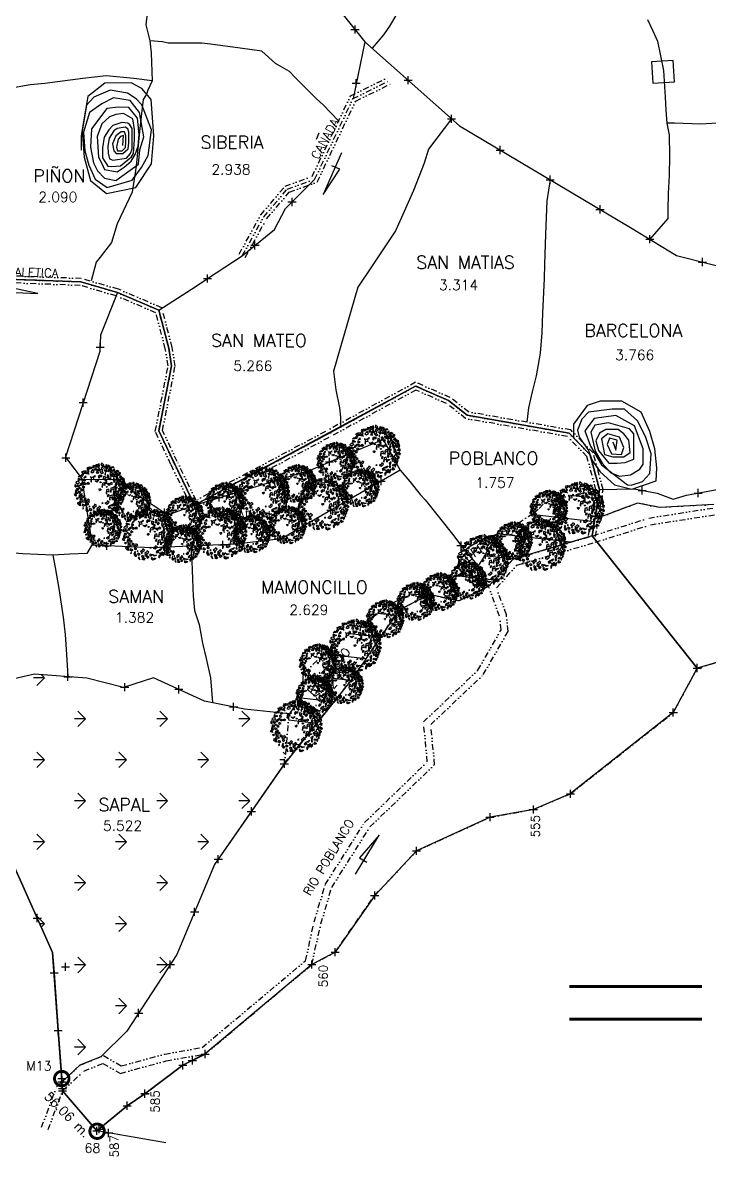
# Model space of a CAD drawing. Extents: x 14987 to 27544, y 5584 to 8136.
# Drawn here: x 23384 to 23975, y 5584 to 6561 of the extents above; entities that cross this region are included whole.
import ezdxf
from ezdxf.enums import TextEntityAlignment as Align

# ---------------------------------------------------------------- set-up
doc = ezdxf.new("R2010")
doc.units = 0
doc.header["$LTSCALE"] = 10
doc.header["$MEASUREMENT"] = 0
doc.header["$PDMODE"] = 2
doc.header["$PDSIZE"] = 3.5
doc.linetypes.add('DASHDOT', pattern=[1, 0.5, -0.25, 0, -0.25])
doc.linetypes.add('DIVIDE', pattern=[1.25, 0.5, -0.25, 0, -0.25, 0, -0.25])
doc.layers.get('0').update_dxf_attribs({"linetype": 'CONTINUOUS'})
for name, color, linetype in [('ARBOL4', 76, 'CONTINUOUS'), ('AREA', 2, 'CONTINUOUS'), ('CANO', 5, 'DIVIDE'), ('CERCO', 2, 'CONTINUOUS'), ('COTA', 7, 'CONTINUOUS'), ('DIV-', 5, 'CONTINUOUS'), ('HOJA', 8, 'CONTINUOUS'), ('MOJON', 2, 'CONTINUOUS'), ('PL', 3, 'CONTINUOUS'), ('PUA', 1, 'CONTINUOUS'), ('R', 1, 'CONTINUOUS'), ('r-100', 6, 'CONTINUOUS'), ('R-100B', 6, 'CONTINUOUS'), ('R60', 2, 'CONTINUOUS'), ('RASTROJO', 2, 'DASHDOT'), ('SAPAL', 1, 'CONTINUOUS')]:
    doc.layers.add(name, color=color, linetype=linetype)
doc.styles.add('ATTR', font='romans.shx', dxfattribs={"width": 0.8, "height": 0.7})
doc.styles.add('SIMPLEX', font='simplex', dxfattribs={"height": 8})

# ---------------------------------------------------------------- blocks, each defined once
blk = doc.blocks.new('*X1')
at = {"color": 0}
for p, q in [((2793.07, 6328.61, 96), (2786.44, 6335.23, 96)), ((2793.07, 6328.61, 96), (2793.07, 6337.98, 96)), ((2793.07, 6328.61, 96), (2799.7, 6335.23, 96)), ((2863.78, 6328.61, 96), (2857.15, 6335.23, 96)), ((2863.78, 6328.61, 96), (2863.78, 6337.98, 96)), ((2863.78, 6328.61, 96), (2870.41, 6335.23, 96)), ((2757.72, 6293.25, 96), (2757.72, 6302.63, 96)), ((2828.43, 6293.25, 96), (2828.43, 6302.63, 96)), ((2899.14, 6293.25, 96), (2899.14, 6302.63, 96)), ((2687.01, 6293.25, 96), (2684.32, 6295.94, 96)), ((2687.01, 6293.25, 96), (2693.63, 6299.88, 96)), ((2687.01, 6293.25, 96), (2687.01, 6297.14, 96)), ((2757.72, 6293.25, 96), (2751.09, 6299.88, 96)), ((2757.72, 6293.25, 96), (2764.35, 6299.88, 96)), ((2828.43, 6293.25, 96), (2821.8, 6299.88, 96)), ((2828.43, 6293.25, 96), (2835.06, 6299.88, 96)), ((2899.14, 6293.25, 96), (2892.51, 6299.88, 96)), ((2899.14, 6293.25, 96), (2901.78, 6295.89, 96)), ((2580.94, 6257.9, 96), (2574.31, 6264.52, 96)), ((2580.94, 6257.9, 96), (2580.94, 6267.27, 96)), ((2580.94, 6257.9, 96), (2587.57, 6264.52, 96)), ((2651.65, 6257.9, 96), (2645.02, 6264.52, 96)), ((2651.65, 6257.9, 96), (2651.65, 6267.27, 96)), ((2651.65, 6257.9, 96), (2658.28, 6264.52, 96)), ((2722.36, 6257.9, 96), (2715.73, 6264.52, 96)), ((2722.36, 6257.9, 96), (2722.36, 6267.27, 96)), ((2722.36, 6257.9, 96), (2728.99, 6264.52, 96)), ((2793.07, 6257.9, 96), (2786.44, 6264.52, 96)), ((2793.07, 6257.9, 96), (2793.07, 6267.27, 96)), ((2793.07, 6257.9, 96), (2799.7, 6264.52, 96)), ((2863.78, 6257.9, 96), (2857.15, 6264.52, 96)), ((2863.78, 6257.9, 96), (2863.78, 6267.27, 96)), ((2863.78, 6257.9, 96), (2870.41, 6264.52, 96)), ((2616.3, 6222.54, 96), (2609.67, 6229.17, 96)), ((2616.3, 6222.54, 96), (2616.3, 6231.91, 96)), ((2616.3, 6222.54, 96), (2622.92, 6229.17, 96)), ((2687.01, 6222.54, 96), (2680.38, 6229.17, 96)), ((2687.01, 6222.54, 96), (2687.01, 6231.91, 96)), ((2687.01, 6222.54, 96), (2693.63, 6229.17, 96)), ((2757.72, 6222.54, 96), (2751.09, 6229.17, 96)), ((2757.72, 6222.54, 96), (2757.72, 6231.91, 96)), ((2757.72, 6222.54, 96), (2764.35, 6229.17, 96)), ((2828.43, 6222.54, 96), (2821.8, 6229.17, 96)), ((2828.43, 6222.54, 96), (2828.43, 6231.91, 96)), ((2828.43, 6222.54, 96), (2835.06, 6229.17, 96)), ((2651.65, 6187.18, 96), (2651.65, 6196.56, 96)), ((2722.36, 6187.18, 96), (2722.36, 6196.56, 96)), ((2793.07, 6187.18, 96), (2793.07, 6196.56, 96)), ((2863.78, 6187.18, 96), (2863.78, 6196.56, 96)), ((2651.65, 6187.18, 96), (2645.02, 6193.81, 96)), ((2651.65, 6187.18, 96), (2658.28, 6193.81, 96)), ((2722.36, 6187.18, 96), (2715.73, 6193.81, 96)), ((2722.36, 6187.18, 96), (2728.99, 6193.81, 96)), ((2793.07, 6187.18, 96), (2786.44, 6193.81, 96)), ((2793.07, 6187.18, 96), (2799.7, 6193.81, 96)), ((2863.78, 6187.18, 96), (2857.15, 6193.81, 96)), ((2863.78, 6187.18, 96), (2870.41, 6193.81, 96)), ((2757.72, 6151.83, 96), (2751.09, 6158.46, 96)), ((2757.72, 6151.83, 96), (2757.72, 6161.2, 96)), ((2757.72, 6151.83, 96), (2764.35, 6158.46, 96)), ((2828.43, 6151.83, 96), (2821.8, 6158.46, 96)), ((2828.43, 6151.83, 96), (2828.43, 6161.2, 96)), ((2828.43, 6151.83, 96), (2835.06, 6158.46, 96)), ((2793.07, 6116.47, 96), (2793.07, 6125.85, 96)), ((2863.78, 6116.47, 96), (2863.78, 6125.85, 96)), ((2793.07, 6116.47, 96), (2786.44, 6123.1, 96)), ((2793.07, 6116.47, 96), (2799.7, 6123.1, 96)), ((2863.78, 6116.47, 96), (2857.15, 6123.1, 96)), ((2863.78, 6116.47, 96), (2870.41, 6123.1, 96)), ((2828.43, 6086.12, 96), (2828.43, 6090.49, 96)), ((2833.03, 6085.72, 96), (2835.06, 6087.75, 96))]:
    blk.add_line(p, q, dxfattribs=at)
blk = doc.blocks.new('DEC1')
for points in [[(-22.482173, 47.292998), (-22.915303, 48.664658), (-25.556323, 50.836408), (-20.701343, 52.081818), (-20.707443, 47.864548)], [(-17.825703, 50.144688), (-15.340965, 55.637398), (-11.893769, 55.475018), (-12.802246, 52.160138), (-14.540878, 53.429518), (-15.347061, 51.420148), (-14.679306, 50.283108)], [(-10.286347, 57.002498), (-6.636353, 53.173978), (-4.977264, 55.300948), (-2.322731, 54.024758), (-2.654549, 58.704078), (-5.640907, 57.002498)], [(-2.654549, 51.047028), (-4.645447, 48.494678), (-3.318176, 45.091538), (-1.990913, 46.793108)], [(2.096443, 60.253408), (0.995445, 56.151728), (3.318161, 54.875548), (7.299967, 55.726328)], [(2.654526, 51.897798), (6.304517, 49.345458), (10.949967, 51.047028), (8.959067, 52.748598), (6.304517, 51.897798)], [(13.272677, 57.002498), (10.949967, 55.726328), (12.609047, 54.024758), (14.268137, 54.875548)], [(16.259037, 52.323198), (16.922667, 53.599378), (16.590857, 57.002498), (20.904477, 54.450148), (17.918117, 51.472418)], [(21.568117, 51.047028), (27.209017, 53.173978), (29.531737, 50.621628), (26.545377, 48.920058), (26.213557, 51.047028), (24.222657, 50.196248), (23.890837, 48.920058)], [(-44.561383, 31.831348), (-39.273253, 31.705098), (-39.604093, 34.382268), (-36.824663, 35.356908), (-40.368063, 38.431048), (-41.276543, 35.116178)], [(-38.104163, 42.886048), (-35.982343, 39.207198), (-33.437553, 39.947208), (-31.223573, 43.364378)], [(-32.518103, 32.329788), (-36.831723, 28.075868), (-31.854473, 28.926648)], [(-31.801213, 37.372358), (-27.415503, 38.148518), (-25.333863, 42.636518), (-27.944843, 42.431948), (-29.220293, 39.953298)], [(-27.902623, 48.490098), (-28.642653, 45.945318), (-26.266303, 45.915268), (-25.694743, 47.690008)], [(-22.563583, 30.628218), (-22.563583, 28.501248), (-21.568133, 29.352038)], [(-17.061733, 46.095918), (-21.688173, 40.867878), (-18.577893, 39.165388), (-13.789101, 40.946228), (-14.889992, 43.454908), (-16.965533, 43.184148)], [(-12.277245, 32.755178), (-14.599968, 30.628218), (-13.604515, 29.777438), (-11.2818, 30.628218)], [(-12.70607, 49.248398), (-13.313744, 45.632738), (-10.937401, 45.602688), (-9.258873, 49.086028)], [(-7.299988, 42.539188), (-9.290886, 39.136068), (-5.640907, 37.859878), (-3.981812, 39.136068)], [(-1.990913, 33.180578), (-4.977264, 30.628218), (-3.318176, 27.225088), (-0.99546, 30.202838)], [(2.322716, 47.218508), (-1.327278, 43.815368), (-0.66365, 40.412228), (3.318161, 37.009098), (6.636337, 38.710668), (2.654526, 40.837618), (5.309077, 44.666158)], [(6.636337, 30.628218), (6.304517, 25.523518), (13.272677, 21.269598), (14.931767, 22.120378), (9.290877, 25.098128), (12.277227, 29.352038)], [(10.949967, 39.136068), (9.622697, 36.158308), (10.618147, 33.605958), (10.949967, 36.158308)], [(19.245397, 47.643888), (12.277227, 47.218508), (13.272677, 43.815368), (17.918117, 41.688418), (18.913577, 44.240768), (17.254487, 45.516938)], [(15.927217, 35.307528), (16.922667, 29.777438), (14.268137, 28.075868), (17.918117, 26.799688), (19.245397, 31.479008)], [(21.568117, 28.075868), (20.240847, 25.098128), (22.231747, 24.247348), (23.890837, 25.948898)], [(24.554477, 46.793108), (21.568117, 44.666158), (23.227197, 42.964588), (26.877177, 44.240768)], [(23.890837, 30.202838), (21.568117, 37.009098), (25.218107, 32.329788)], [(25.549927, 37.859878), (32.186277, 39.561448), (34.177167, 43.389968), (33.181717, 35.307528), (29.199917, 34.882128)], [(31.522627, 48.069288), (29.863537, 46.367708), (28.536287, 43.389968), (32.186277, 45.516938)], [(29.531737, 34.031358), (28.536287, 31.053608), (36.499887, 31.479008), (33.181717, 34.456738)], [(29.863537, 27.650488), (28.536287, 22.971158), (30.527177, 17.441068), (32.186277, 20.418808), (29.863537, 22.120378)], [(35.504437, 27.650488), (36.168077, 22.120378), (39.154437, 21.694998), (40.813507, 23.821948)], [(36.831707, 44.240768), (35.836257, 42.539188), (37.163527, 41.263018), (40.481707, 41.688418)], [(37.495347, 38.285278), (35.836257, 35.732928), (38.158977, 34.031358), (41.477157, 34.031358), (38.158977, 35.307528)], [(40.813507, 40.412228), (40.481707, 39.136068), (42.804427, 37.434478), (45.458957, 37.859878)], [(44.795317, 26.374298), (42.804427, 28.075868), (42.472607, 29.777438), (43.799877, 31.053608), (46.454417, 29.352038)], [(49.772577, 26.799688), (48.445307, 25.098128), (50.436227, 23.396548), (53.754397, 25.523518)], [(-52.427143, -0.850769), (-55.081683, 0.4254), (-56.077133, -5.104706), (-55.081683, -6.380875), (-50.436243, -6.380875), (-51.099873, -5.104706), (-53.754413, -4.253914)], [(-52.427143, 19.568028), (-50.104423, 20.844198), (-46.786243, 17.441068), (-49.108973, 14.888718), (-53.754413, 14.463338), (-54.418043, 17.441068)], [(-48.445333, 5.530108), (-46.786243, 3.828518), (-44.795343, 5.104708)], [(-45.127153, 9.784018), (-44.463523, 14.463338), (-38.490813, 18.717258), (-39.818083, 15.739508)], [(-42.472623, 24.672728), (-44.131713, 23.396548), (-42.804433, 22.971158)], [(-30.195383, 13.187148), (-28.536293, 17.866458), (-25.218123, 16.164898), (-26.213573, 13.187148), (-27.872663, 14.463338)], [(-5.640907, 20.844198), (-7.963623, 18.291858), (-11.2818, 20.418808), (-11.2818, 22.120378), (-7.963623, 20.844198), (-4.313629, 22.971158)], [(-0.66365, 1.276169), (-2.322731, 0.4254), (-1.327278, -0.425384), (0, 0)], [(-0.66365, 18.717258), (0.663628, 19.142638), (1.659081, 17.441068), (-0.66365, 16.590288)], [(18.581767, 15.739508), (16.922667, 13.187148), (19.245397, 11.060198), (21.236297, 11.910978), (19.577217, 13.612548)], [(29.531737, 7.231658), (31.854457, 4.679318), (32.186277, 0), (35.504437, 3.403137), (33.513537, 9.784018)], [(40.481707, 17.015668), (43.799877, 11.910978), (41.477157, 8.507848), (41.145337, 11.910978)], [(46.454417, 20.844198), (44.463497, 22.120378), (42.472607, 21.269598), (42.804427, 19.568028), (45.458957, 19.142638)], [(46.454417, 6.380878), (46.122607, 4.679318), (43.468057, 5.104708), (43.799877, 7.657058)], [(49.440767, 0.4254), (49.772577, -4.679306), (43.799877, -7.231651), (47.449857, -3.828529)], [(48.777127, 16.164898), (48.445307, 12.761768), (50.768037, 11.060198), (52.095307, 13.187148)], [(51.099847, 20.418808), (52.095307, 16.590288), (56.077117, 13.187148), (54.418027, 17.866458)], [(52.095307, 5.955488), (54.086217, 3.403137), (55.745307, 4.679318), (54.418027, 8.082458)], [(-50.768053, -17.015672), (-50.436243, -19.993412), (-52.427143, -19.568022), (-52.758963, -16.590282)], [(-47.449883, -17.015672), (-46.454433, -9.784004), (-41.145353, -6.806266), (-44.131713, -11.06018)], [(-45.458983, -31.478992), (-46.786243, -26.799672), (-44.463523, -23.396552), (-43.468073, -26.374292), (-44.463523, -28.075852)], [(30.195357, -3.828529), (28.536287, -5.53009), (29.863537, -6.806266)], [(47.118057, -15.739494), (45.127137, -17.866462), (46.122607, -22.120372), (48.445307, -19.568022)], [(50.436227, -9.784004), (51.099847, -13.187141), (53.754397, -13.187141), (55.413487, -10.634796), (53.090757, -11.06018)], [(-28.204473, -43.389972), (-32.518103, -44.240752), (-30.195383, -47.218492), (-26.545393, -46.367702)], [(20.572657, -34.456732), (16.922667, -37.859872), (18.249947, -39.986832), (21.236297, -38.285262)], [(22.563567, -50.621622), (25.218107, -49.770842), (22.563567, -48.069272)], [(24.554477, -39.561442), (23.890837, -40.837612), (27.872647, -44.666142), (34.508987, -42.539172), (32.186277, -40.412222), (27.872647, -41.688402)], [(38.158977, -36.583692), (38.822617, -39.136042), (45.127137, -37.434482)], [(48.113497, -26.799672), (45.127137, -28.501252), (45.458957, -32.755162), (47.118057, -30.202822)], [(-11.2818, -55.300932), (-13.936333, -51.472412), (-10.286347, -51.472412), (-7.963623, -52.323192)], [(9.622697, -56.151712), (6.304517, -54.024762), (8.295417, -52.748592), (8.959067, -53.173982), (12.277227, -53.173982), (12.277227, -51.472412), (15.595407, -51.897802), (14.268137, -54.024762)]]:
    blk.add_lwpolyline(points, close=True)
at = {"style": 'ATTR', "width": 0.8, "flags": 9}
blk.add_attdef('ESTCODE', (0, 0), '', height=0.7, dxfattribs=at)
blk = doc.blocks.new('A$C3B855193')
for p, q in [((3.91, 4.03), (4.16, 4.03)), ((4.04, 3.91), (4.04, 4.16))]:
    blk.add_line(p, q)
for points in [[(2.34, 7.24), (2.35, 7.44), (1.97, 7.36), (1.92, 7.26), (2.05, 6.96), (2.11, 7.04), (2.09, 7.23)], [(2.86, 7.16), (2.8, 7.01), (2.93, 6.92)], [(3.22, 7.07), (3.54, 7.15), (3.97, 6.89), (3.75, 6.89)], [(3.64, 7.8), (3.79, 7.69), (3.66, 7.38), (3.44, 7.46), (3.28, 7.74), (3.45, 7.87)], [(4.24, 7.3), (4.11, 7.38), (4.12, 7.28)], [(5, 6.88), (4.61, 7.04), (4.8, 6.74)], [(4.64, 7.63), (4.78, 7.29), (4.94, 7.39), (5.08, 7.24), (5.17, 7.55), (4.94, 7.51)], [(5.52, 7.52), (5.34, 7.29), (5.46, 7.15), (5.74, 7.1)], [(6.16, 7.03), (5.97, 7.01), (6.04, 6.85), (6.17, 6.87)], [(0.93, 5.59), (0.62, 5.73), (0.52, 5.58), (0.71, 5.44)], [(0.58, 5.96), (0.85, 6.17), (1.13, 6.12), (0.96, 5.97), (0.83, 5.99)], [(1.36, 6.69), (1.18, 6.59), (1.15, 6.73), (1.33, 6.83)], [(1.76, 5.49), (1.44, 5.63), (1.35, 5.48), (1.54, 5.34)], [(1.45, 6.48), (1.94, 6.62), (2.27, 6.36), (1.92, 6.43)], [(2.93, 5.95), (2.59, 5.83), (2.51, 5.27), (2.61, 5.19), (2.65, 5.63), (3, 5.56)], [(3.85, 6.21), (4.19, 6.23), (4.17, 5.97), (3.95, 5.96), (3.99, 6.1)], [(5, 4.86), (4.78, 4.93), (4.82, 5.2), (4.93, 5.25), (4.94, 5), (5.18, 4.83)], [(5.16, 6.2), (5.03, 6.14), (5.11, 6.1)], [(5.34, 6.97), (5.51, 6.71), (5.85, 6.7), (5.77, 6.87), (5.58, 6.88)], [(5.58, 5.6), (5.38, 5.69), (5.36, 5.61), (5.47, 5.48)], [(6.3, 6.27), (5.84, 6.42), (5.82, 6.18), (6.06, 5.92), (6.19, 6.06), (6.12, 6.19)], [(6.34, 5.55), (6.07, 5.59), (6.09, 5.32), (6.21, 5.25)], [(6.23, 6.65), (6.3, 6.72), (6.37, 6.94), (6.58, 6.67), (6.31, 6.55)], [(6.62, 6.08), (6.37, 6.02), (6.44, 5.87), (6.7, 5.86)], [(6.54, 6.43), (6.95, 6.42), (7.04, 6.2), (6.8, 6.17), (6.84, 6.31), (6.69, 6.31), (6.63, 6.24)], [(7.01, 5.49), (6.79, 5.55), (6.61, 5.37), (6.76, 5.33)], [(7.18, 6.14), (7.04, 5.8), (7.22, 5.75), (7.21, 5.55), (7.5, 5.7), (7.31, 5.84)], [(7.72, 5.44), (7.43, 5.4), (7.42, 5.21), (7.58, 4.98)], [(0.3, 4.54), (0.13, 4.79), (0, 4.56), (0.15, 4.35)], [(0.67, 4.04), (0.35, 4.18), (0.25, 4.03), (0.44, 3.89)], [(0.77, 4.57), (0.46, 4.71), (0.36, 4.56), (0.55, 4.42)], [(1, 3.6), (0.68, 3.73), (0.58, 3.59), (0.77, 3.45)], [(1.35, 3.97), (1.04, 4.11), (0.94, 3.97), (1.13, 3.83)], [(1.62, 4.4), (1.31, 4.54), (1.21, 4.4), (1.4, 4.26)], [(1.83, 4.93), (1.51, 5.07), (1.41, 4.93), (1.6, 4.78)], [(3.89, 4), (3.8, 4.09), (3.77, 4), (3.83, 3.93)], [(4.65, 5.08), (4.31, 4.96), (4.23, 4.4), (4.33, 4.32), (4.37, 4.76), (4.72, 4.68)], [(5.01, 4.48), (5.07, 4.41), (4.99, 4.3), (4.87, 4.42)], [(5.3, 4.07), (4.97, 3.95), (4.89, 3.39), (4.99, 3.31), (5.02, 3.75), (5.38, 3.67)], [(5.89, 4.96), (5.65, 5.08), (5.47, 4.88), (5.73, 4.82)], [(5.96, 4.34), (5.63, 4.22), (5.55, 3.66), (5.65, 3.58), (5.68, 4.02), (6.04, 3.95)], [(6.51, 3.88), (6.19, 3.66), (6.01, 3.79), (6.03, 3.52), (6.36, 3.56)], [(6.62, 4.3), (6.4, 4.3), (6.26, 4.17), (6.43, 4.22)], [(6.9, 5.07), (6.58, 5.21), (6.39, 5.07), (6.28, 4.73), (6.48, 4.56), (6.5, 4.87), (6.82, 4.81)], [(6.41, 3.23), (6.78, 3.56), (6.58, 3.2)], [(7.39, 4), (7.17, 4.44), (6.98, 4.28), (6.98, 3.92), (7.17, 3.93), (7.2, 4.07)], [(7.21, 5.18), (7.15, 4.87), (7.38, 4.62), (7.43, 4.8), (7.31, 4.94)], [(7.48, 3.64), (7.26, 3.77), (7.2, 3.62), (7.38, 3.42)], [(7.61, 4.32), (7.71, 4.31), (7.91, 4.43), (7.87, 4.08), (7.6, 4.19)], [(7.67, 3.95), (7.96, 3.65), (7.86, 3.43), (7.67, 3.57), (7.8, 3.65), (7.69, 3.76), (7.6, 3.74)], [(7.82, 4.64), (7.68, 4.75), (7.62, 4.6), (7.72, 4.52)], [(0, 3.13), (0.17, 3.41), (0.27, 3.17), (0.28, 3)], [(0.52, 1.78), (0.56, 2.05), (0.7, 1.96), (0.69, 1.9), (0.78, 1.69), (0.89, 1.74), (0.95, 1.51), (0.78, 1.54)], [(1.23, 2.53), (0.91, 2.67), (0.81, 2.53), (1, 2.39)], [(1.48, 2.94), (1.16, 3.08), (1.06, 2.93), (1.25, 2.79)], [(1.38, 2.19), (1.23, 2.25), (1.18, 2.13)], [(1.85, 2.48), (1.53, 2.62), (1.43, 2.48), (1.62, 2.34)], [(2.07, 2.54), (1.97, 2.32), (1.68, 2.17), (1.99, 2.05), (2.34, 2.35)], [(2.21, 1.79), (1.9, 1.93), (1.8, 1.79), (1.99, 1.64)], [(4.41, 1.9), (4.26, 1.96), (4.21, 1.84)], [(5.1, 2.24), (5, 2.03), (4.71, 1.88), (5.02, 1.76), (5.37, 2.06)], [(5.34, 3.17), (5.13, 3.21), (5.06, 3), (5.17, 2.9), (5.23, 3.05)], [(5.8, 3.14), (5.47, 3.03), (5.39, 2.47), (5.49, 2.38), (5.52, 2.82), (5.88, 2.75)], [(6.02, 1.81), (5.79, 1.46), (5.51, 1.52), (5.71, 1.63)], [(6.41, 2.78), (6.07, 2.74), (5.78, 2.46), (6.01, 2.44), (6.06, 2.63)], [(6.21, 3.32), (5.98, 3.32), (5.98, 3.17), (6.14, 3.11)], [(6.56, 2.42), (6.23, 2.23), (6.28, 2.03), (6.46, 1.98)], [(6.43, 1.54), (6.46, 1.7), (6.35, 1.8), (6.25, 1.74), (6.29, 1.56)], [(6.81, 2.98), (6.59, 2.96), (6.83, 2.46), (6.93, 2.76)], [(6.74, 1.8), (6.79, 1.97), (6.89, 2.04), (7.01, 1.99), (6.97, 1.77)], [(6.94, 3.33), (7.23, 2.96), (7.53, 2.94), (6.99, 2.78), (6.85, 3.02)], [(7.29, 2.59), (7.09, 2.62), (7.04, 2.43), (7.13, 2.22), (7.12, 2.46)], [(7.75, 3.23), (7.6, 3.29), (7.37, 3.3), (7.61, 3.12)], [(7.52, 2.43), (7.43, 2.42), (7.38, 2.22), (7.48, 2.07)], [(7.65, 2.79), (7.52, 2.81), (7.47, 2.69), (7.59, 2.49)], [(1.58, 1.6), (1.26, 1.74), (1.17, 1.6), (1.36, 1.45)], [(1.23, 1.11), (1.35, 0.96), (1.39, 1.18)], [(1.98, 1.28), (1.88, 1.29), (1.75, 0.93), (2.07, 0.57), (2.14, 0.77), (1.94, 1.01)], [(2.43, 1.39), (2.28, 1.44), (2.23, 1.32)], [(2.71, 0.92), (2.39, 1.06), (2.29, 0.91), (2.48, 0.77)], [(2.55, 0.5), (2.4, 0.38), (2.68, 0.03)], [(3.12, 1.73), (3.02, 1.51), (2.73, 1.36), (3.04, 1.24), (3.39, 1.55)], [(3.1, 1.09), (2.95, 1.15), (2.9, 1.03)], [(3.33, 0.59), (3.01, 0.73), (2.91, 0.58), (3.1, 0.44)], [(3.44, 0.13), (3.25, 0.27), (2.99, 0.14), (3.2, 0.1)], [(3.79, 1.44), (3.69, 1.22), (3.4, 1.07), (3.71, 0.95), (4.06, 1.26)], [(3.84, 0.76), (3.53, 0.9), (3.43, 0.76), (3.62, 0.62)], [(4.12, 0.5), (3.93, 0.56), (3.68, 0.39), (3.91, 0.31)], [(4.55, 0.82), (4.24, 0.95), (4.14, 0.81), (4.33, 0.67)], [(4.59, 0.45), (4.39, 0.31), (4.46, 0.14), (4.67, 0.11), (4.58, 0.24)], [(5.21, 0.79), (4.89, 0.63), (4.57, 0.94), (4.88, 0.8)], [(5.51, 1.14), (5.39, 1.12), (5.34, 1.3), (5.52, 1.35)], [(5.63, 0.77), (5.53, 0.58), (5.65, 0.5), (5.83, 0.68)], [(6.19, 1.26), (5.97, 1.19), (5.92, 1), (6.1, 0.97)], [(6.53, 1.23), (6.31, 1.06), (6.2, 0.72), (6.46, 0.95)], [(6.9, 1.49), (6.75, 1.53), (6.7, 1.35), (6.93, 1.2)]]:
    blk.add_lwpolyline(points, close=True)
at = {"xscale": 0.06928556762807148, "yscale": 0.06928556762807148, "zscale": 0.06928556762807148}
blk.add_blockref('DEC1', (4.02, 3.89), dxfattribs=at)

msp = doc.modelspace()

# ---------------------------------------------------------------- linework, layer by layer
at = {"layer": 'AREA'}
for p in [(23964.858, 6004.627), (23944.173, 5966.287), (23855.556, 5896.278), (23823.61, 5882.783), (23786.278, 5876.028), (23722.979, 5847.013), (23686.915, 5808.625), (23652.821, 5759.693), (23420.561, 5747.068), (23632.696, 5749.086), (23540.81, 5671.931), (23521.609, 5662.238), (23417.354, 5650.777), (23417.529, 5647.853), (23417.529, 5647.853), (23417.529, 5647.853), (23418.082, 5640.162), (23488.898, 5637.742), (23473.683, 5627.456), (23447.649, 5605.678)]:
    msp.add_point(p, dxfattribs=at)
at = {"layer": 'CANO'}
for points in [[(23570.195, 6361.425), (23588.839, 6395.234), (23609.803, 6419.861), (23633.029, 6428.179), (23666.027, 6497.599), (23698.713, 6513.776)], [(23572.822, 6359.977), (23591.32, 6393.52), (23611.568, 6417.306), (23635.207, 6425.773), (23668.29, 6495.372), (23700.043, 6511.087)], [(23575.449, 6358.528), (23593.8, 6391.806), (23613.334, 6414.752), (23637.384, 6423.366), (23670.553, 6493.144), (23701.374, 6508.398)], [(23874.197, 6118.433), (23880.595, 6158.356), (23872.418, 6188.459), (23854.375, 6207.066), (23766.5, 6222.461), (23750.444, 6235.273), (23722.209, 6247.539), (23645.903, 6205.894), (23531.789, 6145.089), (23514.028, 6181.419), (23501.013, 6208.979), (23512.005, 6264.907), (23509.512, 6280.25), (23500.965, 6312.995), (23465.289, 6328.243), (23433.732, 6337.384), (23322.802, 6341.458)]]:
    msp.add_lwpolyline(points, dxfattribs=at)
at = {"layer": 'CANO', "color": 152, "true_color": 0x2a7dc6}
for points in [[(23877.159, 6117.958), (23883.659, 6158.519), (23875.11, 6189.992), (23855.851, 6209.853), (23767.772, 6225.283), (23752.004, 6237.866), (23722.059, 6250.875), (23644.479, 6208.534), (23533.119, 6149.197), (23516.732, 6182.718), (23504.146, 6209.368), (23515.052, 6264.856), (23512.45, 6280.87), (23503.496, 6315.175), (23466.299, 6331.073), (23434.211, 6340.368), (23322.209, 6344.481)], [(23871.235, 6118.908), (23877.53, 6158.193), (23869.725, 6186.926), (23852.898, 6204.279), (23765.227, 6219.638), (23748.883, 6232.68), (23722.358, 6244.203), (23647.327, 6203.253), (23530.458, 6140.98), (23511.324, 6180.119), (23497.879, 6208.589), (23508.957, 6264.957), (23506.573, 6279.629), (23498.433, 6310.814), (23464.278, 6325.412), (23433.252, 6334.399), (23323.394, 6338.434)], [(23399.972, 5608.876), (23412.965, 5643.572), (23432.98, 5662.343), (23453.265, 5670.566), (23468.66, 5661.722), (23506.008, 5671.958), (23538.195, 5677.554), (23627.293, 5752.368), (23634.752, 5785.776), (23644.386, 5818.11), (23678.203, 5871.523), (23732.265, 5923.67), (23728.932, 5958.178), (23775.739, 6002.648), (23795.746, 6037.509), (23794.502, 6049.205), (23785.008, 6075.018), (23806.189, 6098.438), (23875.021, 6118.675), (23923.135, 6133.903), (23979.021, 6142.643)], [(23405.579, 5606.776), (23418.082, 5640.162), (23436.263, 5657.213), (23452.812, 5663.921), (23467.839, 5655.288), (23507.316, 5666.108), (23540.81, 5671.931), (23632.696, 5749.086), (23640.551, 5784.267), (23649.889, 5815.607), (23682.878, 5867.713), (23738.503, 5921.367), (23735.173, 5955.848), (23780.498, 5998.909), (23801.906, 6036.212), (23800.378, 6050.576), (23791.878, 6073.687), (23809.498, 6093.17), (23876.769, 6112.948), (23924.509, 6128.057), (23979.802, 6136.705)]]:
    msp.add_lwpolyline(points, dxfattribs=at)
at = {"layer": 'CERCO'}
for p, q in [((23708.752, 6175.135), (23717.069, 6165.332)), ((23726.187, 6154.268), (23730.483, 6149.591))]:
    msp.add_line(p, q, dxfattribs=at)
for points in [[(23543.458, 7069.395), (23408.273, 6881.505), (23424.62, 6861.366), (23490.462, 6779.43), (23544.759, 6709.418), (23599.882, 6642.502), (23678.373, 6544.415), (23668.29, 6495.372)], [(23678.373, 6544.415), (23759.881, 6471.951), (23907.39, 6384.224), (23946.916, 6360.151), (24065.341, 6330.231), (24082.727, 6338.793), (24165.321, 6387.671)], [(23500.965, 6312.995), (23529.209, 6331.094), (23550.257, 6345.313), (23572.822, 6359.977), (23600.536, 6382.647), (23610.111, 6400.671), (23635.207, 6425.773)], [(23613.026, 5965.172), (23574.698, 5969.236), (23540.313, 5976.187), (23496.309, 5996.245), (23470.495, 5987.807), (23438.942, 5995.861), (23393.787, 5999.292), (23359.661, 5991.595), (23314.754, 5971.79), (23257.187, 6148.341), (23227.915, 6248.391), (23227.74, 6251.315), (23214.161, 6245.198), (23200.92, 6242.412), (23182.249, 6244.2), (23167.241, 6270.857), (23162.077, 6313.869), (23122.699, 6368.156), (23054.727, 6406.398), (23047.599, 6410.845), (23029.193, 6417.323)], [(23465.289, 6328.243), (23450.778, 6291.456), (23450.281, 6277.497), (23420.503, 6186.475), (23434.946, 6167.36)], [(23880.595, 6158.356), (23910.342, 6158.952), (23930.283, 6155.414), (23944.157, 6150.18), (23955.551, 6153.558), (24017.198, 6165.08), (24066.885, 6158.589), (24119.379, 6164.087), (24127.505, 6174.87), (24150.292, 6162.09), (24156.4, 6153.854), (24156.356, 6167.63), (24160.96, 6182.162), (24194.503, 6203.806), (24220.068, 6207.259)], [(23717.069, 6165.332), (23726.187, 6154.268)], [(23730.483, 6149.591), (23753.999, 6120.071), (23764.508, 6105.933), (23771.979, 6097.41), (23775.977, 6092.522), (23778.879, 6096.673), (23784.492, 6106.248), (23790.354, 6114.493), (23789.655, 6117.298), (23789.311, 6118.902), (23786.576, 6118.664), (23782.836, 6117.346), (23769.147, 6109.25), (23764.508, 6105.933)], [(23314.754, 5971.79), (23409.496, 5759.564), (23418.082, 5640.162), (23447.649, 5605.678), (23473.683, 5627.456), (23488.898, 5637.742), (23521.609, 5662.238), (23540.81, 5671.931)], [(23609.327, 5922.47), (23548.944, 5835.218), (23516.355, 5757.664), (23473.476, 5691.711), (23451.056, 5669.67)], [(23506.974, 5595.33), (23447.649, 5605.678)]]:
    msp.add_lwpolyline(points, dxfattribs=at)
msp.add_lwpolyline([(23694.142, 6201.675), (23708.752, 6175.135), (23606.708, 6116.018), (23567.221, 6111.392), (23495.049, 6108.06), (23443.74, 6110.591), (23434.946, 6167.36), (23465.618, 6167.177), (23482.572, 6153.933), (23508.604, 6136.748), (23531.789, 6145.089), (23632.293, 6175.543), (23664.2, 6189.297)], close=True, dxfattribs=at)
at = {"layer": 'COTA'}
msp.add_circle((23417.529, 5647.853), 1, dxfattribs=at)
at = {"layer": 'DIV-'}
for points in [[(23710.697, 6576.018), (23699.633, 6557.78), (23694.532, 6550.195), (23684.798, 6538.702)], [(23490.811, 6568.893), (23489.869, 6558.779), (23493.166, 6545.137), (23494.343, 6534.788), (23495.285, 6510.769), (23491.396, 6502.723), (23490.327, 6499.294), (23487.507, 6494.677), (23486.036, 6482.561), (23484.331, 6466.912), (23481.377, 6437.236), (23477.949, 6414.637), (23465.082, 6387.284), (23460.303, 6371.313), (23450.377, 6358.646), (23447.068, 6354.424), (23442.657, 6338.269)], [(23922.006, 6563.657), (23926.3, 6554.275), (23930.595, 6544.894), (23933.124, 6532.264), (23935.653, 6519.634), (23937.098, 6496.539), (23937.821, 6485.353), (23938.544, 6474.166), (23940.62, 6464.038), (23940.948, 6445.699), (23940.62, 6428.948), (23939.633, 6413.51), (23939.304, 6399.387), (23939.304, 6392.161), (23923.884, 6374.178)], [(23655.785, 6476.052), (23642.459, 6489.915), (23636.803, 6495.25), (23625.994, 6506.102), (23617.949, 6514.237), (23613.55, 6518.787), (23607.58, 6522.239), (23601.61, 6525.691), (23589.669, 6536.361), (23571.13, 6538.872), (23545.363, 6542.324), (23538.136, 6543.265), (23508.913, 6543.265), (23504.024, 6544.201), (23493.166, 6545.137)], [(24113.604, 6528.233), (24103.406, 6523.626), (24081.274, 6512.11), (24069.339, 6505.2), (24041.879, 6492.931), (24012.252, 6478.496), (23986.495, 6474.371), (23967.81, 6473.444), (23945.047, 6474.166), (23938.544, 6474.166)], [(23495.285, 6510.769), (23479.506, 6512.679), (23455.485, 6515.031), (23435.467, 6512.679), (23402.731, 6508.445), (23390.25, 6507.269), (23370.938, 6503.859), (23347.272, 6496.723), (23347.816, 6491.831), (23351.037, 6466.717), (23353.343, 6450.238), (23354.639, 6440.656), (23353.948, 6430.297), (23353.256, 6410.787), (23353.256, 6392.485), (23353.256, 6383.335), (23350.836, 6368.487), (23349.107, 6355.02), (23348.685, 6343.509)], [(23469.853, 6454.79), (23470.656, 6463.611), (23467.846, 6462.809), (23465.838, 6460.403), (23464.634, 6453.587), (23465.437, 6450.38), (23467.444, 6450.38), (23469.451, 6450.38), (23472.262, 6453.186), (23472.663, 6457.998), (23472.663, 6463.21), (23471.459, 6466.818), (23468.649, 6466.818), (23463.831, 6463.21), (23461.021, 6456.394), (23462.225, 6450.38), (23464.233, 6447.974), (23465.838, 6447.974), (23469.853, 6447.974), (23474.67, 6451.983), (23475.072, 6457.196), (23475.072, 6463.611), (23475.072, 6466.417), (23474.269, 6469.224), (23471.86, 6470.828), (23465.036, 6469.625), (23462.225, 6467.62), (23458.211, 6461.205), (23457.007, 6453.988), (23457.408, 6448.375), (23458.612, 6443.564), (23461.423, 6442.361), (23473.065, 6443.965), (23476.678, 6447.974), (23477.882, 6451.983), (23477.882, 6460.002), (23477.882, 6469.625), (23475.875, 6472.832), (23474.269, 6474.035), (23469.05, 6474.837), (23461.423, 6472.03), (23457.809, 6468.422), (23453.795, 6462.007), (23452.591, 6452.785), (23452.591, 6444.366), (23457.007, 6437.149), (23460.62, 6436.748), (23467.846, 6437.55), (23477.48, 6445.168), (23479.086, 6447.974), (23479.889, 6460.002), (23479.889, 6468.823), (23478.685, 6478.044), (23470.656, 6482.455), (23463.831, 6481.653), (23458.612, 6479.648), (23451.788, 6473.634), (23447.773, 6462.809), (23448.978, 6444.767), (23451.788, 6439.554), (23454.196, 6434.342), (23465.036, 6432.338), (23471.057, 6436.347), (23477.079, 6441.559), (23480.692, 6447.172), (23483.101, 6454.389), (23483.904, 6464.413), (23482.699, 6478.445), (23475.072, 6487.667), (23466.24, 6488.068), (23456.204, 6486.865), (23442.956, 6469.224), (23442.153, 6453.587), (23444.562, 6439.955), (23448.175, 6433.139), (23454.196, 6426.724), (23463.831, 6424.72), (23483.502, 6438.753), (23484.707, 6451.182), (23487.918, 6462.408), (23484.305, 6483.257), (23476.276, 6493.681), (23461.824, 6496.087), (23451.788, 6490.874), (23441.35, 6483.257), (23436.131, 6466.417), (23437.336, 6450.38), (23440.547, 6437.951), (23446.167, 6425.923), (23456.605, 6418.706), (23477.882, 6425.121), (23485.911, 6435.946), (23491.933, 6446.37), (23494.743, 6468.422), (23486.312, 6490.073), (23481.495, 6495.285), (23473.867, 6500.096), (23459.014, 6502.502), (23444.963, 6496.488), (23438.54, 6489.672), (23434.927, 6467.62), (23436.533, 6444.767), (23442.153, 6424.72), (23455.802, 6413.493), (23481.094, 6418.706), (23494.743, 6439.153), (23496.75, 6463.21), (23494.341, 6494.483), (23486.312, 6504.105), (23477.079, 6508.917), (23454.598, 6508.516), (23439.744, 6497.289), (23434.124, 6463.611), (23434.124, 6457.998), (23434.124, 6450.781)], [(23753.108, 6477.972), (23733.331, 6451.66), (23729.523, 6439.777), (23720.481, 6416.248), (23710.011, 6392.958), (23704.775, 6381.312), (23695.703, 6367.721), (23684.058, 6350.275), (23672.412, 6332.83), (23651.472, 6260.581), (23653.375, 6244.421), (23656.583, 6228.98), (23657.535, 6220.9), (23657.535, 6213.54)], [(23838.04, 6425.467), (23836.585, 6416.313), (23835.13, 6407.159), (23834.669, 6392.906), (23834.209, 6378.653), (23833.292, 6352.411), (23832.835, 6340.42), (23831.447, 6310.609), (23830.987, 6293.598), (23829.498, 6276.057), (23825.923, 6256.358), (23822.7, 6242.565), (23819.478, 6228.772), (23818.074, 6216.471)], [(23891.932, 6199.414), (23894.601, 6192.483), (23895.669, 6201.014), (23889.262, 6202.613), (23887.127, 6197.281), (23890.864, 6189.284), (23899.406, 6188.75), (23901.541, 6194.615), (23897.804, 6203.679), (23887.661, 6206.345), (23882.322, 6202.08), (23884.992, 6188.75), (23891.932, 6186.618), (23901.541, 6186.618), (23906.88, 6190.35), (23905.812, 6201.014), (23901.541, 6206.345), (23896.737, 6210.078), (23886.059, 6210.078), (23880.721, 6206.879), (23877.517, 6200.48), (23879.653, 6191.949), (23888.729, 6181.286), (23895.669, 6181.286), (23902.609, 6181.819), (23910.083, 6184.485), (23910.083, 6206.345), (23906.346, 6210.611), (23888.195, 6215.943), (23876.45, 6213.81), (23873.247, 6207.945), (23875.382, 6197.814), (23876.984, 6191.416), (23882.856, 6181.286), (23890.33, 6172.755), (23897.804, 6170.089), (23907.414, 6171.155), (23915.422, 6175.954), (23918.091, 6180.219), (23918.091, 6193.549), (23910.617, 6213.277), (23894.601, 6222.341), (23875.916, 6219.675), (23867.908, 6209.011), (23872.713, 6195.682), (23882.322, 6179.686), (23904.744, 6162.624), (23907.948, 6162.091), (23917.557, 6165.29), (23923.964, 6172.222), (23925.031, 6189.284), (23920.227, 6204.213), (23913.286, 6217.542), (23902.075, 6227.673), (23891.398, 6227.673), (23871.111, 6225.007), (23865.239, 6219.142), (23861.502, 6209.545), (23863.103, 6203.679), (23871.111, 6191.949), (23874.314, 6183.419), (23881.254, 6173.821), (23893.533, 6162.624), (23908.482, 6158.892), (23929.302, 6165.823), (23929.836, 6177.02), (23928.235, 6193.549), (23923.964, 6208.478), (23916.49, 6225.007), (23899.94, 6234.604), (23881.254, 6234.604), (23870.043, 6230.872), (23858.298, 6214.876), (23858.298, 6203.679)], [(23443.805, 6111.643), (23438.969, 6103.455), (23424.353, 6102.618), (23409.738, 6101.782), (23383.81, 6103.145), (23369.253, 6104.053), (23351.513, 6105.416), (23335.592, 6102.69), (23319.671, 6099.964), (23298.792, 6099.192), (23273.909, 6097.055)], [(23528.73, 6109.615), (23528.73, 6103.335), (23529.31, 6097.055), (23529.713, 6088.335), (23529.943, 6081.787), (23530.196, 6073.173), (23530.595, 6066.762), (23531.597, 6054.087), (23535.605, 6042.078), (23537.163, 6034.072), (23538.722, 6026.067), (23541.839, 6012.724), (23545.402, 5996.268), (23546.324, 5985.527), (23547.246, 5974.785)], [(23409.738, 6101.782), (23411.557, 6091.333), (23414.742, 6073.161), (23417.138, 6057.965), (23418.442, 6048.526), (23420.2, 6033.636), (23421.237, 6020.473), (23422.134, 6007.188), (23422.704, 5997.095)]]:
    msp.add_lwpolyline(points, dxfattribs=at)
msp.add_lwpolyline([(23926.58, 6508.517), (23945.139, 6509.678), (23943.979, 6528.214), (23925.42, 6527.052)], close=True, dxfattribs=at)
at = {"layer": 'HOJA'}
for points in [[(23322.802, 6341.458), (23433.732, 6337.384), (23465.289, 6328.243), (23500.965, 6312.995), (23509.512, 6280.25), (23512.005, 6264.907), (23501.013, 6208.979), (23531.789, 6145.089), (23653.199, 6209.875), (23722.209, 6247.539), (23750.444, 6235.273), (23766.5, 6222.461), (23854.375, 6207.066), (23872.418, 6188.459), (23880.595, 6158.356), (23874.197, 6118.433), (23964.858, 6004.627), (23944.173, 5966.287), (23855.429, 5896.224), (23823.61, 5882.783), (23786.278, 5876.028), (23722.979, 5847.013), (23686.915, 5808.625), (23652.821, 5759.693), (23632.696, 5749.086), (23540.988, 5672.021), (23521.609, 5662.238), (23488.898, 5637.742), (23473.683, 5627.456), (23447.649, 5605.678), (23418.082, 5640.162), (23417.529, 5647.853), (23417.123, 5653.497), (23414.343, 5692.151), (23409.496, 5759.564), (23314.754, 5971.79)], [(23322.802, 6341.458), (23433.732, 6337.384), (23465.289, 6328.243), (23500.965, 6312.995), (23509.512, 6280.25), (23512.005, 6264.907), (23501.013, 6208.979), (23531.789, 6145.089), (23653.199, 6209.875), (23722.209, 6247.539), (23750.444, 6235.273), (23766.5, 6222.461), (23854.375, 6207.066), (23872.418, 6188.459), (23880.595, 6158.356), (23874.197, 6118.433), (23806.353, 6098.487), (23785.008, 6075.018), (23759.464, 6062.55), (23733.858, 6068.123), (23707.659, 6054.437), (23667.902, 5995.452), (23609.135, 5922.192), (23548.944, 5835.218), (23516.355, 5757.664), (23473.476, 5691.711), (23451.056, 5669.67), (23432.98, 5662.343), (23429.321, 5658.912), (23426.828, 5656.573), (23419.25, 5649.467), (23417.529, 5647.853), (23417.123, 5653.497), (23414.343, 5692.151), (23409.496, 5759.564), (23314.754, 5971.79)], [(24006.289, 6016.598), (23964.858, 6004.627), (23874.197, 6118.433), (23880.595, 6158.356), (23872.418, 6188.459), (23854.375, 6207.066), (23766.5, 6222.461), (23750.444, 6235.273), (23722.209, 6247.539), (23531.789, 6145.089), (23501.013, 6208.979), (23512.005, 6264.907), (23509.512, 6280.25), (23500.965, 6312.995), (23465.289, 6328.243), (23433.732, 6337.384), (23322.802, 6341.458)], [(23979.053, 6145.476), (23932.157, 6142.983), (23913.317, 6146.831), (23876.508, 6132.855), (23880.595, 6158.356), (23872.418, 6188.459), (23854.375, 6207.066), (23766.5, 6222.461), (23750.444, 6235.273), (23722.209, 6247.539), (23531.789, 6145.089), (23501.013, 6208.979), (23512.005, 6264.907), (23509.512, 6280.25), (23500.965, 6312.995), (23465.289, 6328.243), (23433.732, 6337.384), (23322.802, 6341.458)]]:
    msp.add_lwpolyline(points, dxfattribs=at)
at = {"layer": 'MOJON', "color": 84, "true_color": 0x32a00e, "const_width": 2.5}
msp.add_lwpolyline([(23854.578, 5730.079), (23968.995, 5730.079)], dxfattribs=at)
at = {"layer": 'MOJON', "color": 12, "true_color": 0xd10000, "const_width": 2.5}
msp.add_lwpolyline([(23854.578, 5701.926), (23968.995, 5701.926)], dxfattribs=at)
at = {"layer": 'MOJON', "const_width": 2.5}
for points in [[(23417.354, 5644.527, 1), (23417.354, 5657.027, 1)], [(23447.811, 5599.174, 1), (23447.811, 5611.674, 1)]]:
    msp.add_lwpolyline(points, format="xyb", close=True, dxfattribs=at)
at = {"layer": 'PL'}
msp.add_lwpolyline([(23375.901, 5834.819), (23396.283, 5789.162), (23409.496, 5759.564), (23410.758, 5742.022), (23414.343, 5692.151), (23417.354, 5650.777)], dxfattribs=at)
at = {"layer": 'PUA'}
for p in [(23669.974, 6554.91), (23671.01, 6508.605), (23715.74, 6511.193), (23753.108, 6477.972), (23795.066, 6451.025), (23838.04, 6425.467), (23615.716, 6406.277), (23881.015, 6399.909), (23583.768, 6368.931), (23923.884, 6374.178), (23969.247, 6354.508), (23542.843, 6340.305), (23450.406, 6281.008), (23435.826, 6233.314), (23420.935, 6185.902), (23648.037, 6182.329), (23465.125, 6167.18), (23600.849, 6166.015), (23692.367, 6165.643), (23917.42, 6157.696), (23965.6, 6155.436), (23437.98, 6147.774), (23552.998, 6151.515), (23505.934, 6138.51), (23649.103, 6140.579), (23605.711, 6115.901), (23790.181, 6115.185), (23790.181, 6115.185), (23456.098, 6109.981), (23506.039, 6108.567), (23555.986, 6110.873), (23761.311, 6110.232), (23761.311, 6110.232), (23422.704, 5997.095), (23471.588, 5988.164), (23518.14, 5986.293), (23565.437, 5971.108), (23609.135, 5922.192), (23580.681, 5881.078), (23552.228, 5839.963), (23531.809, 5794.442), (23396.283, 5789.162), (23410.758, 5742.022), (23510.846, 5749.191), (23483.592, 5707.271), (23414.343, 5692.151), (23529.891, 5666.419), (23417.929, 5642.28), (23489.013, 5637.828), (23449.529, 5607.251), (23457.718, 5603.921)]:
    msp.add_point(p, dxfattribs=at)
at = {"layer": 'R'}
for p, q in [((23879.333, 6150.485), (23855.643, 6153.211)), ((23876.166, 6130.718), (23821.877, 6136.964)), ((23855.568, 6112.956), (23792.574, 6120.204)), ((23806.353, 6098.487), (23781.611, 6101.334)), ((23789.753, 6080.265), (23756.939, 6084.04)), ((23731.413, 6066.846), (23719.756, 6068.187)), ((23704.537, 6049.806), (23689.396, 6051.548)), ((23691.945, 6031.123), (23665.439, 6034.173)), ((23679.352, 6012.44), (23643.832, 6016.527)), ((23666.56, 5993.78), (23625.422, 5998.513)), ((23651.768, 5975.35), (23623.658, 5978.584)), ((23636.976, 5956.92), (23612.554, 5959.73)), ((23622.184, 5938.49), (23610.828, 5939.797))]:
    msp.add_line(p, q, dxfattribs=at)
msp.add_lwpolyline([(23375.901, 5834.819), (23396.283, 5789.162), (23409.496, 5759.564), (23410.758, 5742.022), (23414.343, 5692.151), (23417.354, 5650.777)], dxfattribs=at)
msp.add_lwpolyline([(23375.901, 5834.819), (23396.283, 5789.162), (23409.496, 5759.564), (23410.758, 5742.022), (23414.343, 5692.151), (23417.354, 5650.777)], dxfattribs=at)
at = {"layer": 'R60'}
msp.add_line((23636.844, 6460.399), (23639.082, 6465.774), dxfattribs=at)
for points in [[(23658.329, 6448.754), (23642.542, 6412.765), (23656.94, 6434.566), (23650.106, 6437.45)], [(23357.551, 6329.074), (23396.809, 6327.267), (23371.291, 6332.874), (23371.054, 6325.459)], [(23670.522, 5827.052), (23690.81, 5860.71), (23673.726, 5840.942), (23680.132, 5837.202)]]:
    msp.add_lwpolyline(points, dxfattribs=at)
at = {"layer": 'RASTROJO'}
for points in [[(23789.311, 6118.902), (23802.185, 6124.04), (23824.021, 6138.372), (23828.696, 6142.236), (23832.986, 6146.765), (23843.593, 6150.727), (23880.595, 6158.356)], [(24166.288, 6142.623), (24143.61, 6141.075), (24060.468, 6145.349), (24026.299, 6152.13), (23979.053, 6145.476), (23932.157, 6142.983), (23913.317, 6146.831), (23876.508, 6132.855)], [(23775.977, 6092.522), (23771.099, 6089.234), (23762.934, 6086.597), (23695.728, 6057.942), (23687.702, 6049.838), (23674.262, 6041.378), (23637.237, 6011.141), (23626.131, 5999.981), (23624.921, 5997.474), (23625.14, 5981.612), (23623.289, 5977.83), (23613.026, 5965.172), (23609.327, 5922.47), (23667.902, 5995.452), (23707.659, 6054.437), (23733.858, 6068.123), (23759.464, 6062.55), (23785.008, 6075.018)], [(23632.696, 5749.086), (23652.821, 5759.693), (23686.915, 5808.625), (23722.979, 5847.013), (23786.278, 5876.028), (23823.61, 5882.783), (23855.556, 5896.278), (23944.173, 5966.287), (23964.858, 6004.627), (24006.289, 6016.598)]]:
    msp.add_lwpolyline(points, dxfattribs=at)

# ---------------------------------------------------------------- block references
at = {"layer": 'ARBOL4'}
for p, xscale, yscale, zscale in [((23664.493, 6168.809), 5.585038350211107, 5.585038350211107, 5.585038350211107), ((23637.043, 6166.555), 4.078627498245623, 4.078627498245623, 4.078627498245623), ((23428.28, 6136.07), 5.585038350211107, 5.585038350211107, 5.585038350211107), ((23569.044, 6133.182), 5.585038350211107, 5.585038350211107, 5.585038350211107), ((23604.262, 6147.297), 4.078627498245623, 4.078627498245623, 4.078627498245623), ((23658.254, 6143.445), 4.078627498245623, 4.078627498245623, 4.078627498245623), ((23620.143, 6123.553), 5.585038350211107, 5.585038350211107, 5.585038350211107), ((23840.287, 6120.103), 5.585038350211107, 5.585038350211107, 5.585038350211107), ((23461.57, 6131.89), 4.078627498245623, 4.078627498245623, 4.078627498245623), ((23541.593, 6131.89), 4.078627498245623, 4.078627498245623, 4.078627498245623), ((23820.611, 6125.219), 4.078627498245623, 4.078627498245623, 4.078627498245623), ((23506.884, 6120.335), 4.078627498245623, 4.078627498245623, 4.078627498245623), ((23436.503, 6108.78), 4.078627498245623, 4.078627498245623, 4.078627498245623), ((23469.738, 6097.554), 5.585038350211107, 5.585038350211107, 5.585038350211107), ((23532.407, 6098.517), 5.585038350211107, 5.585038350211107, 5.585038350211107), ((23564.733, 6103.966), 4.078627498245623, 4.078627498245623, 4.078627498245623), ((23595.585, 6111.669), 4.078627498245623, 4.078627498245623, 4.078627498245623), ((23504.956, 6095.3), 4.078627498245623, 4.078627498245623, 4.078627498245623), ((23790.286, 6097.96), 4.078627498245623, 4.078627498245623, 4.078627498245623), ((23807.387, 6088.631), 5.585038350211107, 5.585038350211107, 5.585038350211107), ((23758.061, 6074.795), 5.585038350211107, 5.585038350211107, 5.585038350211107), ((23750.862, 6063.887), 4.078627498245623, 4.078627498245623, 4.078627498245623), ((23726.601, 6054.044), 4.078627498245623, 4.078627498245623, 4.078627498245623), ((23706.131, 6045.715), 4.078627498245623, 4.078627498245623, 4.078627498245623), ((23679.596, 6030.571), 4.078627498245623, 4.078627498245623, 4.078627498245623), ((23647.964, 6001.784), 5.585038350211107, 5.585038350211107, 5.585038350211107), ((23621.977, 5992.712), 4.078627498245623, 4.078627498245623, 4.078627498245623), ((23644.722, 5973.783), 4.078627498245623, 4.078627498245623, 4.078627498245623), ((23618.945, 5964.697), 4.078627498245623, 4.078627498245623, 4.078627498245623), ((23597.238, 5932.306), 5.585038350211107, 5.585038350211107, 5.585038350211107)]:
    msp.add_blockref('A$C3B855193', p, dxfattribs=dict(at, xscale=xscale, yscale=yscale, zscale=zscale))
at = {"layer": 'SAPAL', "rotation": 90}
msp.add_blockref('*X1', (29695.703, 3097.055), dxfattribs=at)

# ---------------------------------------------------------------- texts
at = {"layer": 'AREA', "style": 'SIMPLEX'}
for s, p in [('555', (23829.099, 5858.612)), ('560', (23646.376, 5729.529)), ('585', (23501.605, 5621.393)), ('587', (23466.295, 5582.833))]:
    msp.add_text(s, height=7.5, rotation=90, dxfattribs=at).set_placement(p)
at = {"layer": 'r-100', "style": 'SIMPLEX'}
for s, p in [('SIBERIA', (23564.017, 6452.213)), ('PIÑON', (23415.363, 6423.237)), ('SAN MATIAS', (23765.101, 6348.712)), ('SAN MATEO', (23587.226, 6281.417)), ('BARCELONA', (23909.71, 6289.956)), ('POBLANCO', (23789.365, 6179.961)), ('MAMONCILLO', (23635.035, 6068.881)), ('SAMAN', (23481.481, 6060.727)), ('SAPAL', (23471.147, 5881.318))]:
    msp.add_text(s, height=11, dxfattribs=at).set_placement(p, align=Align.CENTER)
at = {"layer": 'R-100B', "style": 'SIMPLEX'}
for s, p in [('2.938', (23563.155, 6429.939)), ('2.090', (23413.952, 6406.223)), ('3.314', (23759.184, 6330.363)), ('3.766', (23910.891, 6269.993)), ('5.266', (23581.971, 6260.71)), ('1.757', (23790.546, 6159.997)), ('2.629', (23630.202, 6050.328)), ('1.382', (23480.053, 6043.745)), ('5.522', (23469.719, 5864.336))]:
    msp.add_text(s, height=8.7262, dxfattribs=at).set_placement(p, align=Align.CENTER)
at = {"layer": 'R60', "style": 'SIMPLEX'}
for s, rotation, p in [('CANADA', 61.358817, (23638.335, 6442.233)), ('QDA. SABALETICA', 358.265931, (23329.854, 6343.611)), ('CORRAL', 33.672149, (23761.25, 6092.054)), ('RASTROJO', 49.032665, (23633.776, 5980.33)), ('0.82 has.', 49.032665, (23640.414, 5973.688)), ('RIO POBLANCO', 58.966297, (23631.265, 5807.737))]:
    msp.add_text(s, height=7.5075, rotation=rotation, dxfattribs=at).set_placement(p)
for s, height, p in [('GUADUAL', 7.504, (23577.896, 6132.293)), ('1.13 has.', 7.504, (23577.896, 6121.209)), ('M13', 8, (23397.596, 5657.778)), ('68', 8, (23443.797, 5586.885))]:
    msp.add_text(s, height=height, dxfattribs=at).set_placement(p, align=Align.CENTER)
msp.add_text('56.06 m.', height=8, rotation=315.034265, dxfattribs=at).set_placement((23419.329, 5616.943), align=Align.CENTER)

doc.saveas('drawing.dxf')
